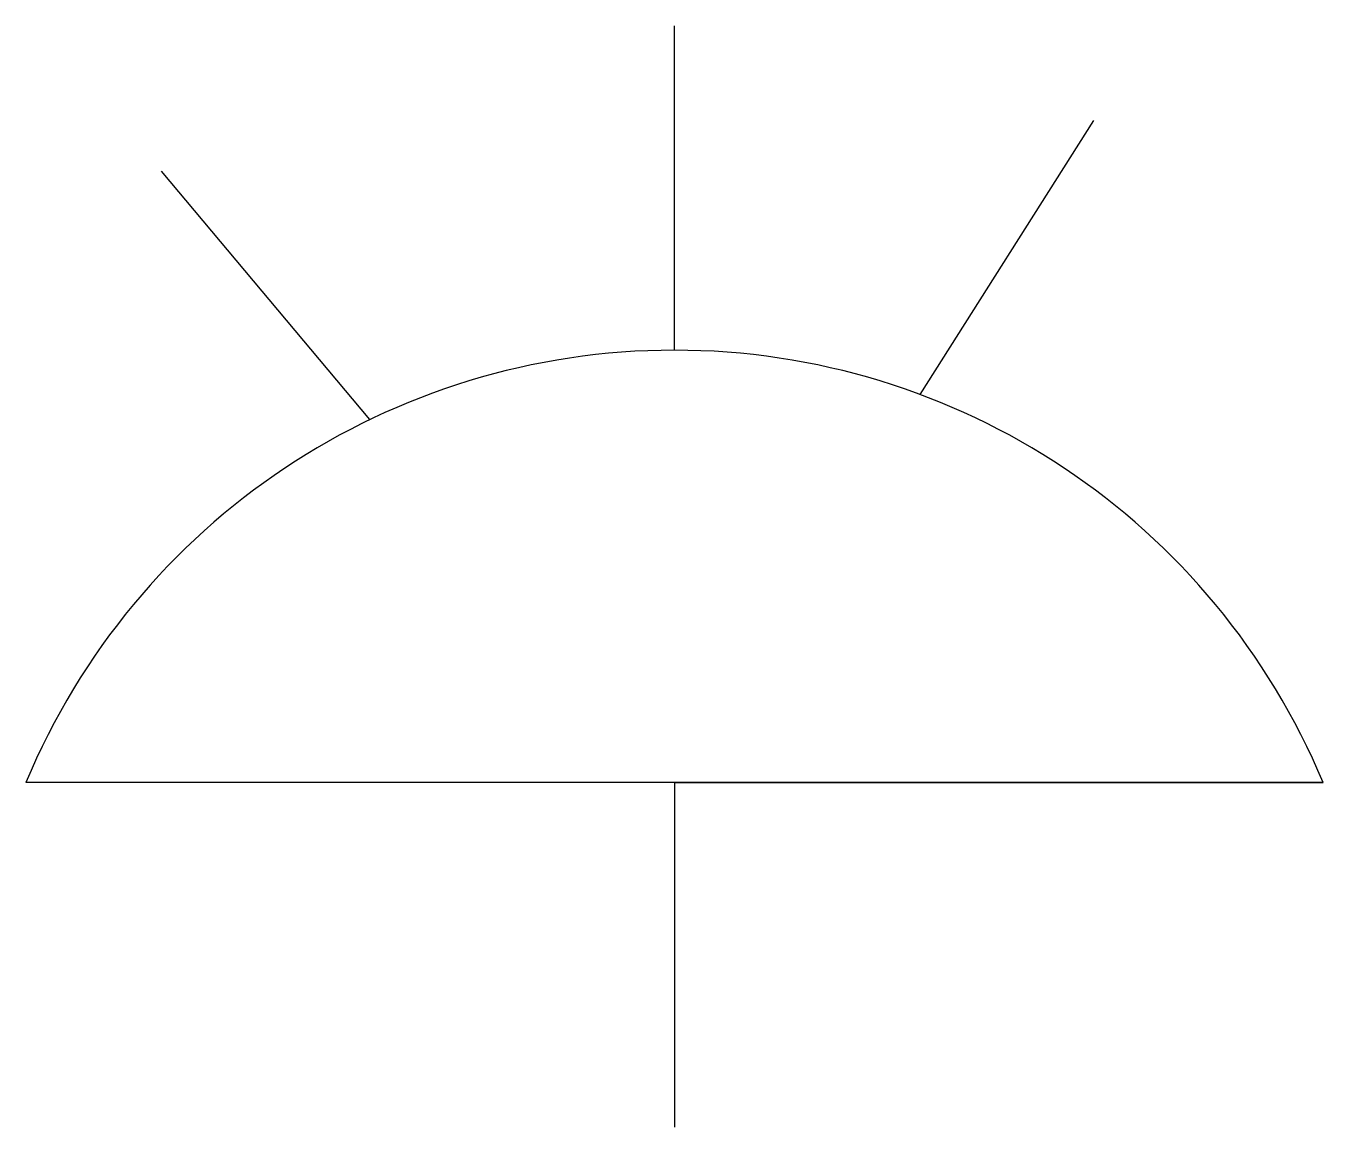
# Model space of a CAD drawing. Header units: millimetres. Extents: x 183.09 to 189.09, y 48.37 to 53.47.
import ezdxf

# ---------------------------------------------------------------- set-up
doc = ezdxf.new("R2010")
doc.units = ezdxf.units.MM

msp = doc.modelspace()

# ---------------------------------------------------------------- linework, layer by layer
for p, q in [((186.0885, 51.9679), (186.0885, 53.4679)), ((187.2251, 51.7626), (188.0277, 53.0299)), ((184.6798, 51.6467), (183.7157, 52.7958)), ((189.0885, 49.9679), (183.0885, 49.9679)), ((186.0885, 49.9679), (189.0885, 49.9679)), ((186.0885, 49.9679), (186.0885, 48.3745))]:
    msp.add_line(p, q)
msp.add_arc((186.0885, 48.7179), 3.25, 22.61986, 157.38014)

doc.saveas('drawing.dxf')
